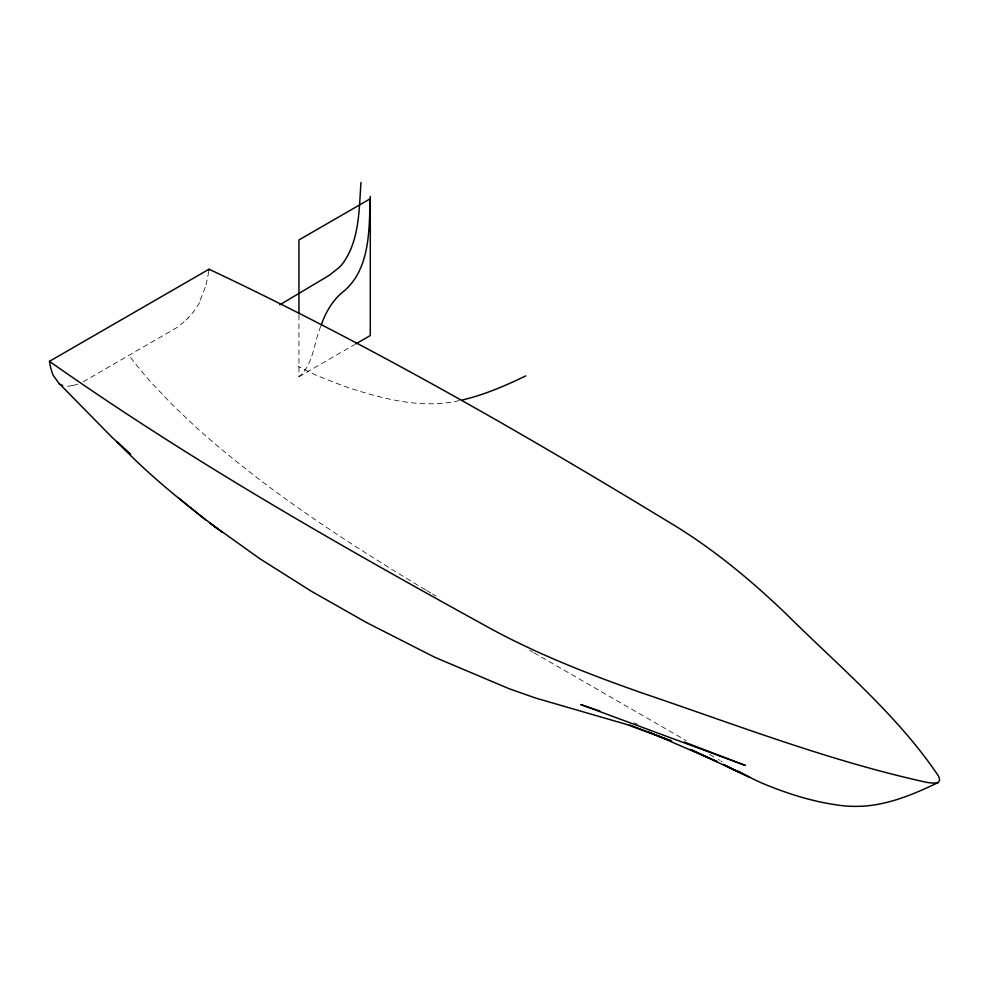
<?xml version="1.0" encoding="UTF-8"?>
<svg xmlns="http://www.w3.org/2000/svg" width="989" height="989" viewBox="0 0 989 989"><rect width="100%" height="100%" fill="white"/><g stroke="black" fill="none" stroke-linecap="round" stroke-linejoin="round"><path stroke-width="0.74" stroke-dasharray="4.95 3.71" d="M205.267 287.366L199.419 302.399M320.844 326.209C313.674 342.787 313.649 364.471 298.95 376.735L298.95 315.256M188.219 317.828L186.068 319.954M83.224 381.779L176.079 328.064A70.701 40.821 -60 0 0 186.08 320.003M298.95 376.735L354.445 344.691M459.292 400.594C427.025 408.074 393.696 401.361 362.555 392.101A651.207 375.981 60 0 1 341.378 385.178L316.468 375.387L298.109 366.363M72.395 385.586L70.256 385.933A42.23 24.379 -60 0 1 64.075 385.809M633.702 722.848L637.942 724.356M529.634 650.317L532.873 652.184M533.961 652.802L686.045 740.551M718.249 759.465L719.522 760.22M720.796 760.961L722.069 761.703M709.694 754.459L715.158 757.661M432.539 594.068L436.087 596.182M426.605 590.52L431.352 593.363M425.418 589.815C348.066 543.233 271.901 493.771 203.821 434.196A581.396 335.667 60 0 1 195.154 426.444L172.346 404.736L152.912 384.301A259.303 149.71 60 0 1 129.2 355.706M77.624 384.103A70.701 40.821 -60 0 1 72.382 385.648M208.63 271.53A106.206 61.318 -60 0 1 205.353 287.354M199.593 302.486A42.23 24.379 -60 0 1 188.207 317.79"/><path stroke-width="1.48" d="M370.294 196.354C368.996 228.199 370.788 267.166 344.79 290.42C333.367 299.061 325.801 311.671 321.24 325.084M360.997 182.384C358.995 209.26 359.637 239.115 343.653 262.233A31.339 18.086 -60 0 1 339.19 267.45L329.114 275.424L279.862 304.773M49.45 361.331C187.576 458.673 334.566 542.578 482.422 624.096C533.43 652.752 588.047 674.041 643.147 693.351C737.052 725.147 830.167 761.246 927.175 782.46A52.961 30.572 0 0 0 929.252 782.744L932.8 783.053A17.468 10.088 0 0 0 934.617 783.103L938.4 782.435L939.55 780.259A17.468 10.088 0 0 0 939.463 779.196L938.92 777.156A52.961 30.572 0 0 0 938.437 775.957C896.8 714.132 838.116 665.646 785.526 613.316C749.328 578.639 710.411 546.62 667.179 521.055C518.224 430.499 366.758 343.603 209.025 269.206L49.45 361.331A106.206 61.318 -60 0 0 53.122 375.239L59.056 383.448M355.756 343.925L370.294 335.543L370.294 198.752L298.95 239.944L298.95 313.723M938.4 782.435C917.1 792.708 894.946 802.19 871.321 805.38A297.306 171.653 60 0 1 860.245 806.319L853.346 806.369A279.998 161.652 60 0 1 844.557 805.899C816.049 802.858 788.381 794.167 762.024 783.127A257.931 148.919 60 0 1 750.132 777.49L738.647 771.247M525.802 375.882C505.404 385.735 484.425 394.796 462.308 399.976M599.829 711.054L580.803 704.576L745.422 765.474L684.314 742.01M629.375 724.9L671.667 741.008L626.396 724.381L535.877 698.135L509.088 688.703L434.95 657.364L366.659 622.625L311.139 591.125L259.699 558.624L209.792 522.958L221.981 532.144M648.796 732.083L717.099 761.592L690.322 749.39L748.821 776.946L723.379 764.435L738.82 772.174M59.352 383.67L111.683 436.99L130.536 454.446L117.048 441.687C147.534 474.04 182.396 501.905 217.642 528.855M178.379 497.801L205.465 519.831M62.74 385.487A42.23 24.379 -60 0 1 58.883 383.732M208.951 269.231A106.206 61.318 -60 0 1 208.79 270.393"/></g></svg>
